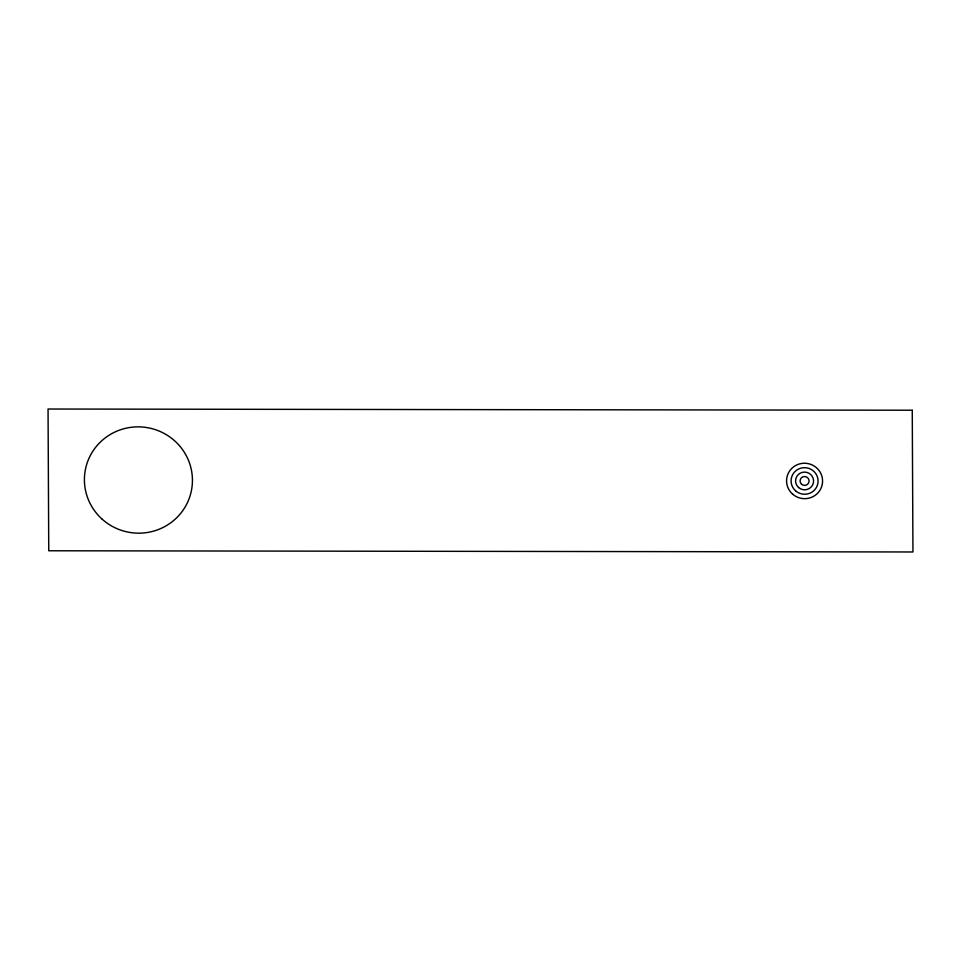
<?xml version="1.0" encoding="UTF-8"?>
<svg xmlns="http://www.w3.org/2000/svg" width="961" height="961" viewBox="0 0 961 961"><rect width="100%" height="100%" fill="white"/><g stroke="black" fill="none" stroke-linecap="round" stroke-linejoin="round"><path stroke-width="1.44" d="M912.253 410.227L48.05 409.026L48.747 550.773L912.95 551.974L912.253 410.227M792.525 494.05A18.019 17.706 10.7 0 0 822.184 484.74A18.019 17.706 10.7 0 0 799.011 464.067A18.019 17.706 10.7 0 0 792.525 494.05M795.54 490.771A13.514 13.286 10.7 0 0 817.787 483.791A13.514 13.286 10.7 0 0 800.405 468.295A13.514 13.286 10.7 0 0 795.54 490.771M798.555 487.503A9.009 8.853 10.7 0 0 813.378 482.842A9.009 8.853 10.7 0 0 801.786 472.512A9.009 8.853 10.7 0 0 798.555 487.503M801.558 484.224A4.505 4.433 10.7 0 0 808.982 481.905A4.505 4.433 10.7 0 0 803.18 476.728A4.505 4.433 10.7 0 0 801.558 484.224M102.286 519.3A54.044 53.119 10.7 0 0 191.251 491.395A54.044 53.119 10.7 0 0 121.723 429.363A54.044 53.119 10.7 0 0 102.286 519.3"/></g></svg>
